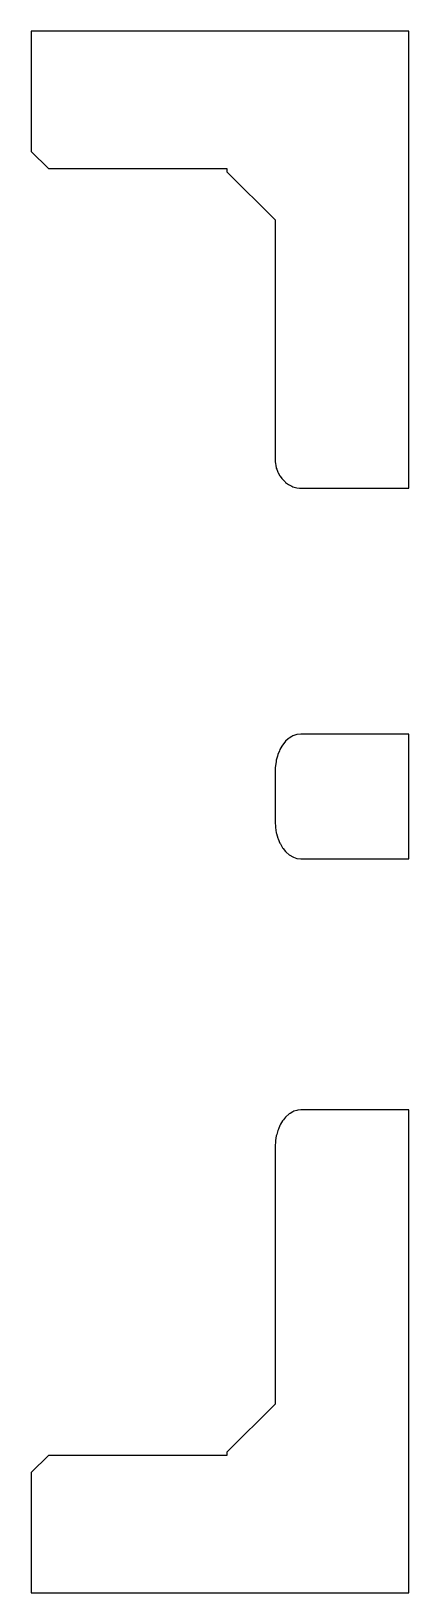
# Model space of a CAD drawing. Header units: metres. Extents: x 0 to 47.5, y 0 to 45.5.
# Drawn here: x 0 to 11, y 0 to 45.5 of the extents above.
import ezdxf

# ---------------------------------------------------------------- set-up
doc = ezdxf.new("R2010")
doc.units = ezdxf.units.M

msp = doc.modelspace()

# ---------------------------------------------------------------- linework, layer by layer
for p, q in [((11, 45.5), (0, 45.5)), ((0, 45.5), (0, 42)), ((11, 32.186), (11, 45.5)), ((0, 42), (0.5, 41.5)), ((0.5, 41.5), (5.6993, 41.5)), ((5.6993, 41.5), (5.6993, 41.4048)), ((5.6993, 41.4048), (7.10409, 40)), ((7.10409, 40), (7.10409, 33.0233)), ((7.10409, 33.0233), (7.10823, 32.9662)), ((7.10823, 32.9662), (7.11332, 32.8961)), ((7.11332, 32.8961), (7.12316, 32.8517)), ((7.12316, 32.8517), (7.14079, 32.772)), ((7.14079, 32.772), (7.15265, 32.741)), ((7.15265, 32.741), (7.18583, 32.6541)), ((7.18583, 32.6541), (7.19605, 32.636)), ((7.19605, 32.636), (7.24732, 32.5453)), ((7.24732, 32.5453), (7.25265, 32.5386)), ((7.25265, 32.5386), (7.3051, 32.472)), ((7.3051, 32.472), (7.32195, 32.4486)), ((7.32195, 32.4486), (7.32376, 32.4461)), ((7.32376, 32.4461), (7.40329, 32.3657)), ((7.40329, 32.3657), (7.41325, 32.3556)), ((7.41325, 32.3556), (7.49464, 32.2966)), ((7.49464, 32.2966), (7.51359, 32.2828)), ((7.51359, 32.2828), (7.59487, 32.243)), ((7.59487, 32.243), (7.62232, 32.2295)), ((7.62232, 32.2295), (7.70269, 32.2066)), ((7.70269, 32.2066), (7.73676, 32.197)), ((7.73676, 32.197), (7.81649, 32.1895)), ((7.81649, 32.1895), (7.85409, 32.186)), ((7.85409, 32.186), (11, 32.186)), ((7.30538, 24.6672), (7.24732, 24.5677)), ((7.32376, 24.6987), (7.30538, 24.6672)), ((7.39212, 24.7841), (7.32376, 24.6987)), ((7.41325, 24.8105), (7.39212, 24.7841)), ((7.49025, 24.8796), (7.41325, 24.8105)), ((7.51359, 24.9005), (7.49025, 24.8796)), ((7.59732, 24.9512), (7.51359, 24.9005)), ((7.62232, 24.9664), (7.59732, 24.9512)), ((7.71063, 24.9974), (7.62232, 24.9664)), ((7.73676, 25.0066), (7.71063, 24.9974)), ((7.85409, 25.0201), (7.73676, 25.0066)), ((11, 25.0201), (7.85409, 25.0201)), ((11, 21.386), (11, 25.0201)), ((7.13374, 24.2188), (7.11332, 24.0944)), ((7.14079, 24.2618), (7.13374, 24.2188)), ((7.17454, 24.381), (7.14079, 24.2618)), ((7.18583, 24.4209), (7.17454, 24.381)), ((7.23224, 24.5317), (7.18583, 24.4209)), ((7.24732, 24.5677), (7.23224, 24.5317)), ((7.11089, 24.0493), (7.10409, 23.9227)), ((7.10409, 23.9227), (7.10409, 22.4833)), ((7.11332, 24.0944), (7.11089, 24.0493)), ((7.10409, 22.4833), (7.10494, 22.4675)), ((7.10494, 22.4675), (7.11332, 22.3117)), ((7.11332, 22.3117), (7.11619, 22.2941)), ((7.11619, 22.2941), (7.14079, 22.1442)), ((7.14079, 22.1442), (7.14606, 22.1256)), ((7.14606, 22.1256), (7.18583, 21.9851)), ((7.18583, 21.9851), (7.19374, 21.9663)), ((7.19374, 21.9663), (7.24732, 21.8383)), ((7.24732, 21.8383), (7.25797, 21.8201)), ((7.25797, 21.8201), (7.32376, 21.7074)), ((7.32376, 21.7074), (7.33706, 21.6907)), ((7.33706, 21.6907), (7.41325, 21.5955)), ((7.41325, 21.5955), (7.42897, 21.5814)), ((7.42897, 21.5814), (7.51359, 21.5056)), ((7.51359, 21.5056), (7.53131, 21.4948)), ((7.53131, 21.4948), (7.62232, 21.4397)), ((7.62232, 21.4397), (7.64149, 21.4329)), ((7.64149, 21.4329), (7.73676, 21.3995)), ((7.73676, 21.3995), (7.85409, 21.386)), ((7.85409, 21.386), (11, 21.386)), ((7.26754, 13.6524), (7.24732, 13.6178)), ((7.32376, 13.7487), (7.26754, 13.6524)), ((7.34826, 13.7793), (7.32376, 13.7487)), ((7.41325, 13.8605), (7.34826, 13.7793)), ((7.51359, 13.9505), (7.41325, 13.8605)), ((7.54487, 13.9695), (7.51359, 13.9505)), ((7.62232, 14.0164), (7.54487, 13.9695)), ((7.65574, 14.0281), (7.62232, 14.0164)), ((7.73676, 14.0566), (7.65574, 14.0281)), ((7.77129, 14.0606), (7.73676, 14.0566)), ((7.85409, 14.0701), (7.77129, 14.0606)), ((11, 14.0701), (7.85409, 14.0701)), ((11, 0), (11, 14.0701)), ((7.14079, 13.3118), (7.11965, 13.183)), ((7.15172, 13.3504), (7.14079, 13.3118)), ((7.18583, 13.4709), (7.15172, 13.3504)), ((7.20145, 13.5082), (7.18583, 13.4709)), ((7.24732, 13.6178), (7.20145, 13.5082)), ((7.1061, 13.0101), (7.10409, 12.9727)), ((7.10409, 12.9727), (7.10409, 5.5)), ((7.11332, 13.1444), (7.1061, 13.0101)), ((7.11965, 13.183), (7.11332, 13.1444)), ((7.10409, 5.5), (5.6993, 4.09521)), ((5.6993, 4.09521), (5.6993, 4)), ((0.5, 4), (0, 3.5)), ((5.6993, 4), (0.5, 4)), ((0, 3.5), (0, 0)), ((0, 0), (11, 0))]:
    msp.add_line(p, q)

doc.saveas('drawing.dxf')
